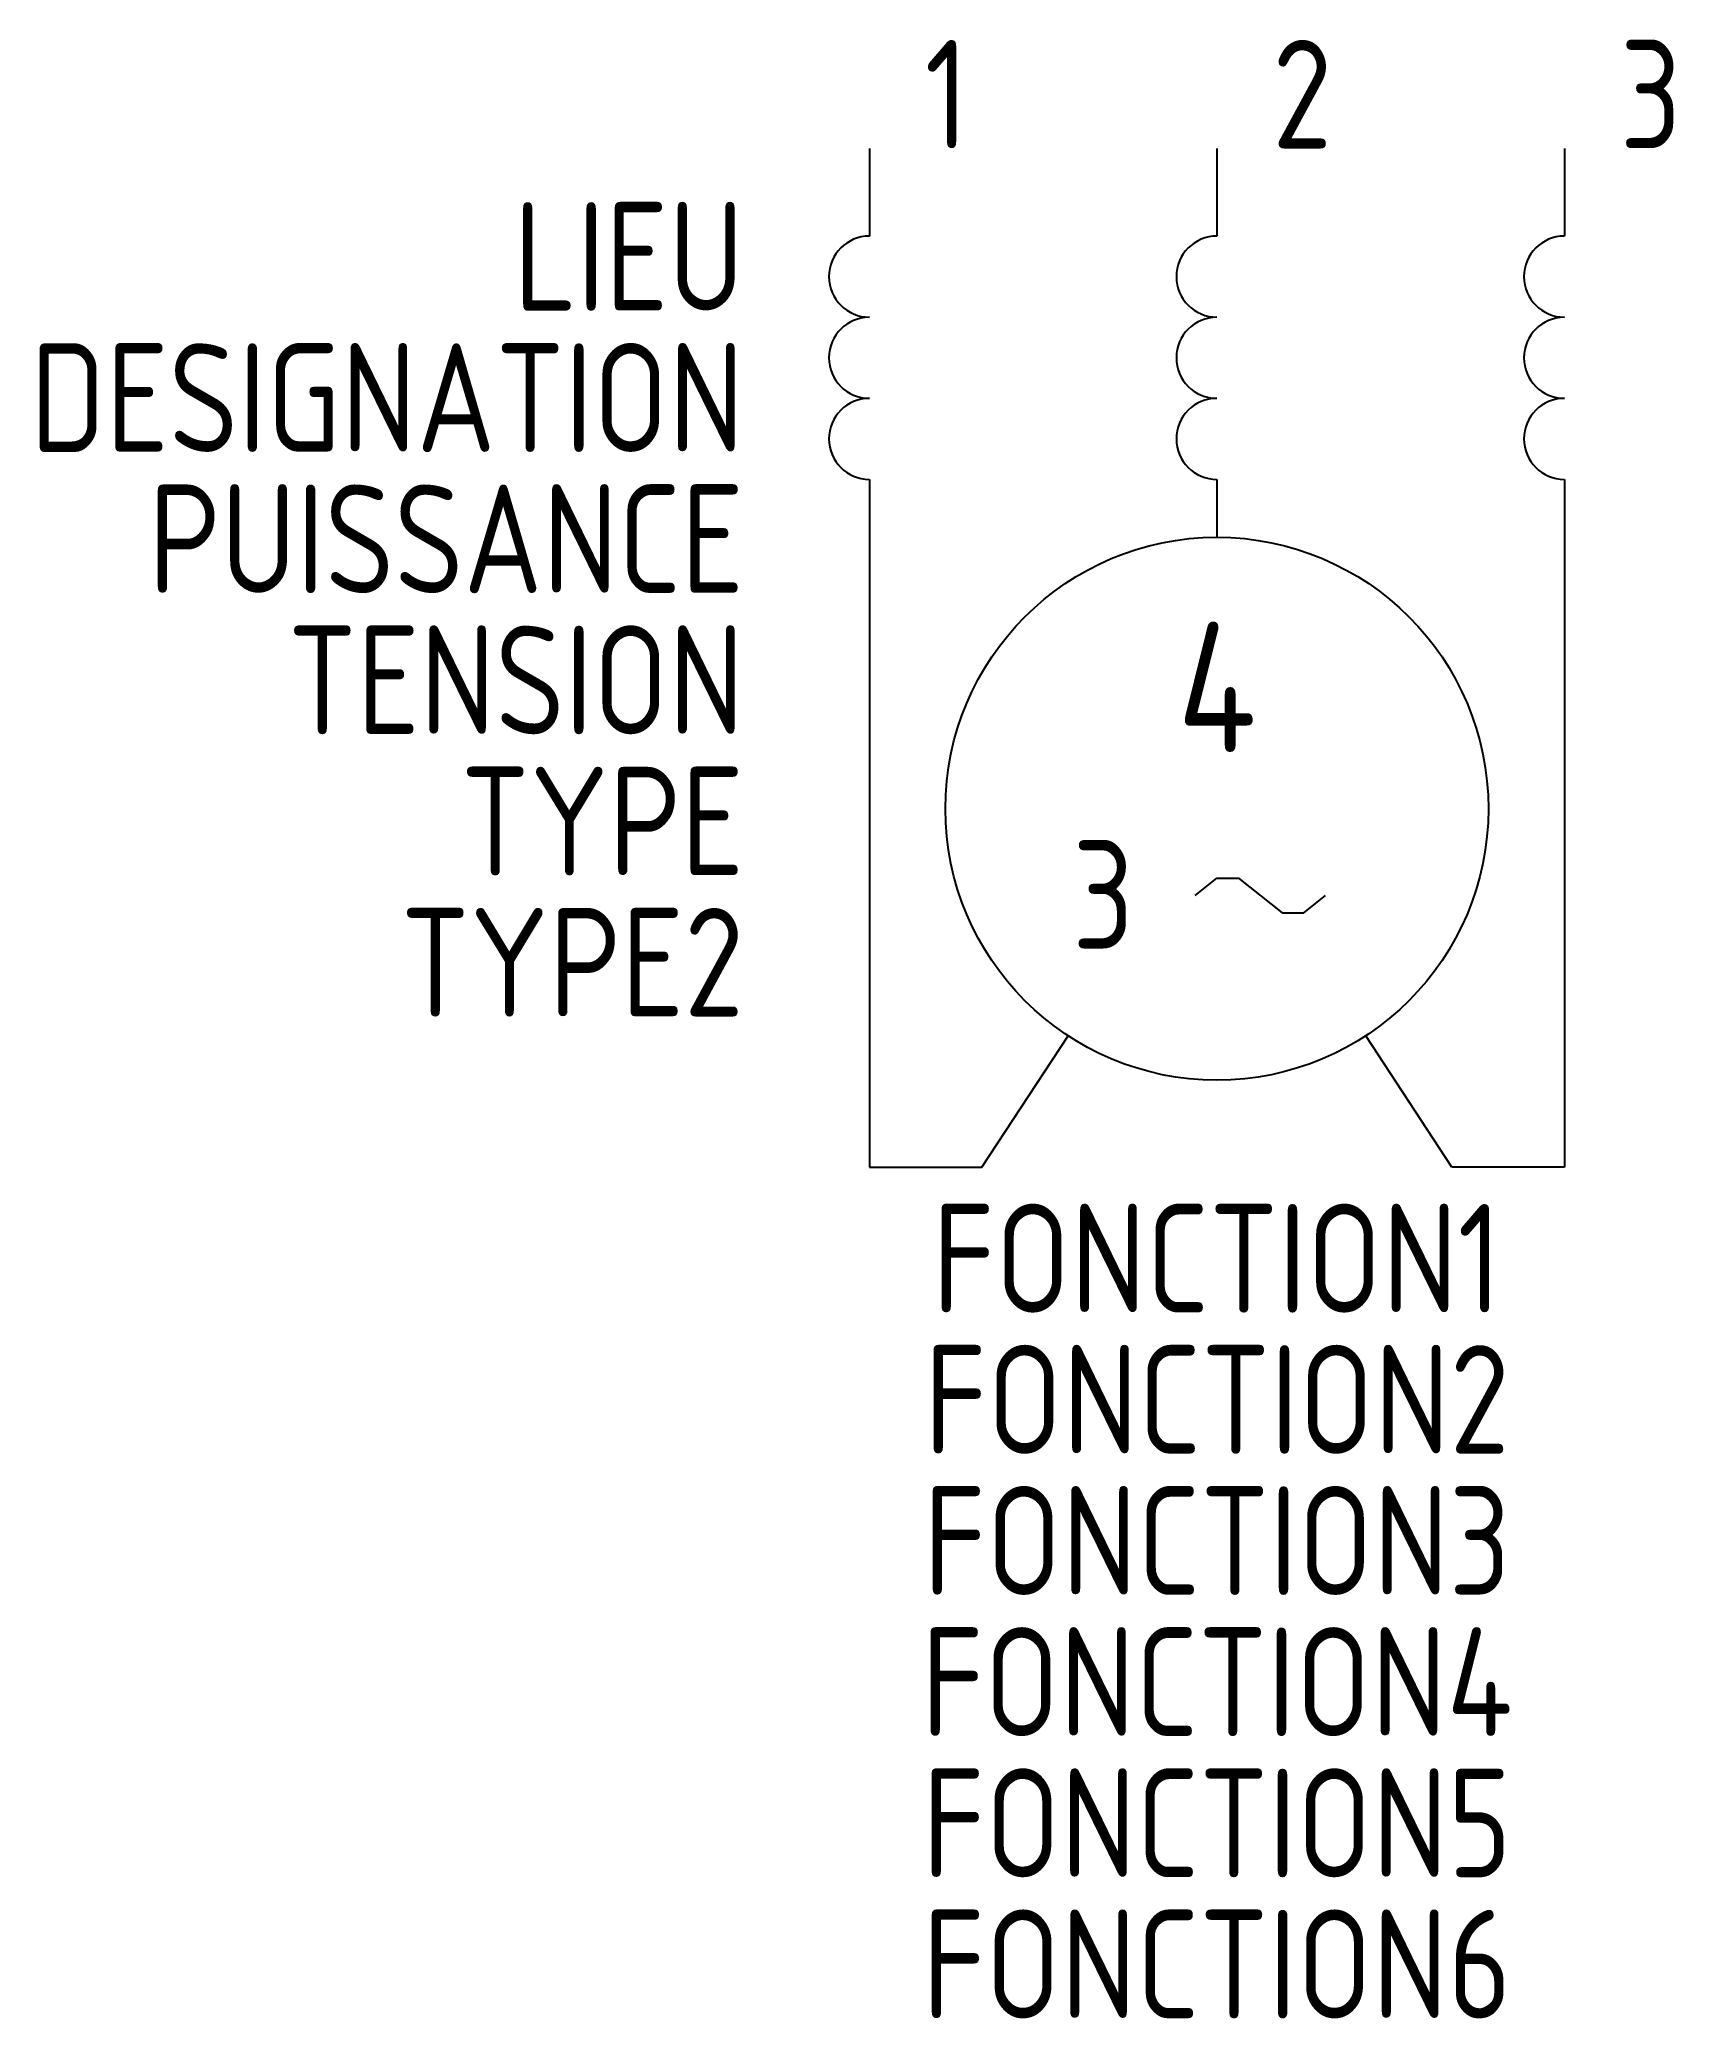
# Model space of a CAD drawing. Extents: x -1603.7 to -1566.1, y -914.6 to -869.1.
import ezdxf
from ezdxf.enums import TextEntityAlignment as Align

# ---------------------------------------------------------------- set-up
doc = ezdxf.new("R2010")
doc.units = 0
for name, color, linetype in [('SYMB_FIL', 3, 'CONTINUOUS'), ('SYMB_FIL_FIN', 1, 'CONTINUOUS'), ('SYMB_TXT_CONTACT', 2, 'CONTINUOUS'), ('SYMB_TXT_NOM', 3, 'CONTINUOUS')]:
    doc.layers.add(name, color=color, linetype=linetype)
doc.styles.add('NET2_5', font='isocp.shx', dxfattribs={"width": 0.9, "height": 2.5})
doc.styles.add('NET_3', font='isocp.shx', dxfattribs={"width": 0.9, "height": 3})

msp = doc.modelspace()

# ---------------------------------------------------------------- linework, layer by layer
at = {"layer": 'SYMB_FIL'}
for p, q in [((-1584.634, -871.593), (-1584.634, -873.61)), ((-1576.634, -871.593), (-1576.634, -873.61)), ((-1568.634, -871.593), (-1568.634, -873.61)), ((-1584.634, -879.21), (-1584.634, -895.043)), ((-1576.634, -879.21), (-1576.634, -880.543)), ((-1568.634, -879.21), (-1568.634, -895.043)), ((-1582.045, -895.043), (-1580.062, -892.02)), ((-1571.223, -895.043), (-1573.206, -892.02)), ((-1584.634, -895.043), (-1582.045, -895.043)), ((-1568.634, -895.043), (-1571.223, -895.043))]:
    msp.add_line(p, q, dxfattribs=at)
msp.add_circle((-1576.634, -886.793), 6.25, dxfattribs=at)
for centre in [(-1584.634, -874.543), (-1576.634, -874.543), (-1568.634, -874.543), (-1584.634, -876.41), (-1576.634, -876.41), (-1568.634, -876.41), (-1584.634, -878.277), (-1576.634, -878.277), (-1568.634, -878.277)]:
    msp.add_arc(centre, 0.933, 90, 270, dxfattribs=at)
at = {"layer": 'SYMB_FIL_FIN'}
for p, q in [((-1577.134, -888.793), (-1576.634, -888.393)), ((-1576.634, -888.393), (-1576.134, -888.393)), ((-1576.134, -888.393), (-1575.134, -889.193)), ((-1574.634, -889.193), (-1574.134, -888.793)), ((-1575.134, -889.193), (-1574.634, -889.193))]:
    msp.add_line(p, q, dxfattribs=at)

# ---------------------------------------------------------------- texts
at = {"layer": 'SYMB_FIL', "style": 'NET2_5', "width": 0.9}
msp.add_text('3', height=2.5, dxfattribs=at).set_placement((-1578.541, -890.02), align=Align.RIGHT)
at = {"layer": 'SYMB_TXT_CONTACT', "style": 'NET2_5', "width": 0.9, "flags": 8}
for tag, p, s in [('1', (-1583.359, -871.593), 'U'), ('2', (-1575.359, -871.593), 'V'), ('3', (-1567.359, -871.593), 'W')]:
    msp.add_attdef(tag, p, s, height=2.5, dxfattribs=at)
at = {"layer": 'SYMB_TXT_CONTACT', "style": 'NET_3', "width": 0.9, "flags": 8}
msp.add_attdef('4', text='M', height=3, dxfattribs=at).set_placement((-1576.634, -883.993), align=Align.MIDDLE_CENTER)
at = {"layer": 'SYMB_TXT_NOM', "style": 'NET2_5', "width": 0.9, "flags": 8}
for tag, text, p in [('LIEU', '', (-1587.52, -875.328)), ('DESIGNATION', 'M?', (-1587.52, -878.578)), ('PUISSANCE', 'KW', (-1587.52, -881.828)), ('TENSION', 'V', (-1587.52, -885.078)), ('TYPE', 'A', (-1587.52, -888.328)), ('TYPE2', '', (-1587.52, -891.578))]:
    msp.add_attdef(tag, text=text, height=2.5, dxfattribs=at).set_placement(p, align=Align.RIGHT)
for tag, p in [('FONCTION1', (-1576.634, -898.393)), ('FONCTION2', (-1576.634, -901.643)), ('FONCTION3', (-1576.634, -904.893)), ('FONCTION4', (-1576.634, -908.143)), ('FONCTION5', (-1576.634, -911.393)), ('FONCTION6', (-1576.634, -914.643))]:
    msp.add_attdef(tag, text='', height=2.5, dxfattribs=at).set_placement(p, align=Align.CENTER)

doc.saveas('drawing.dxf')
